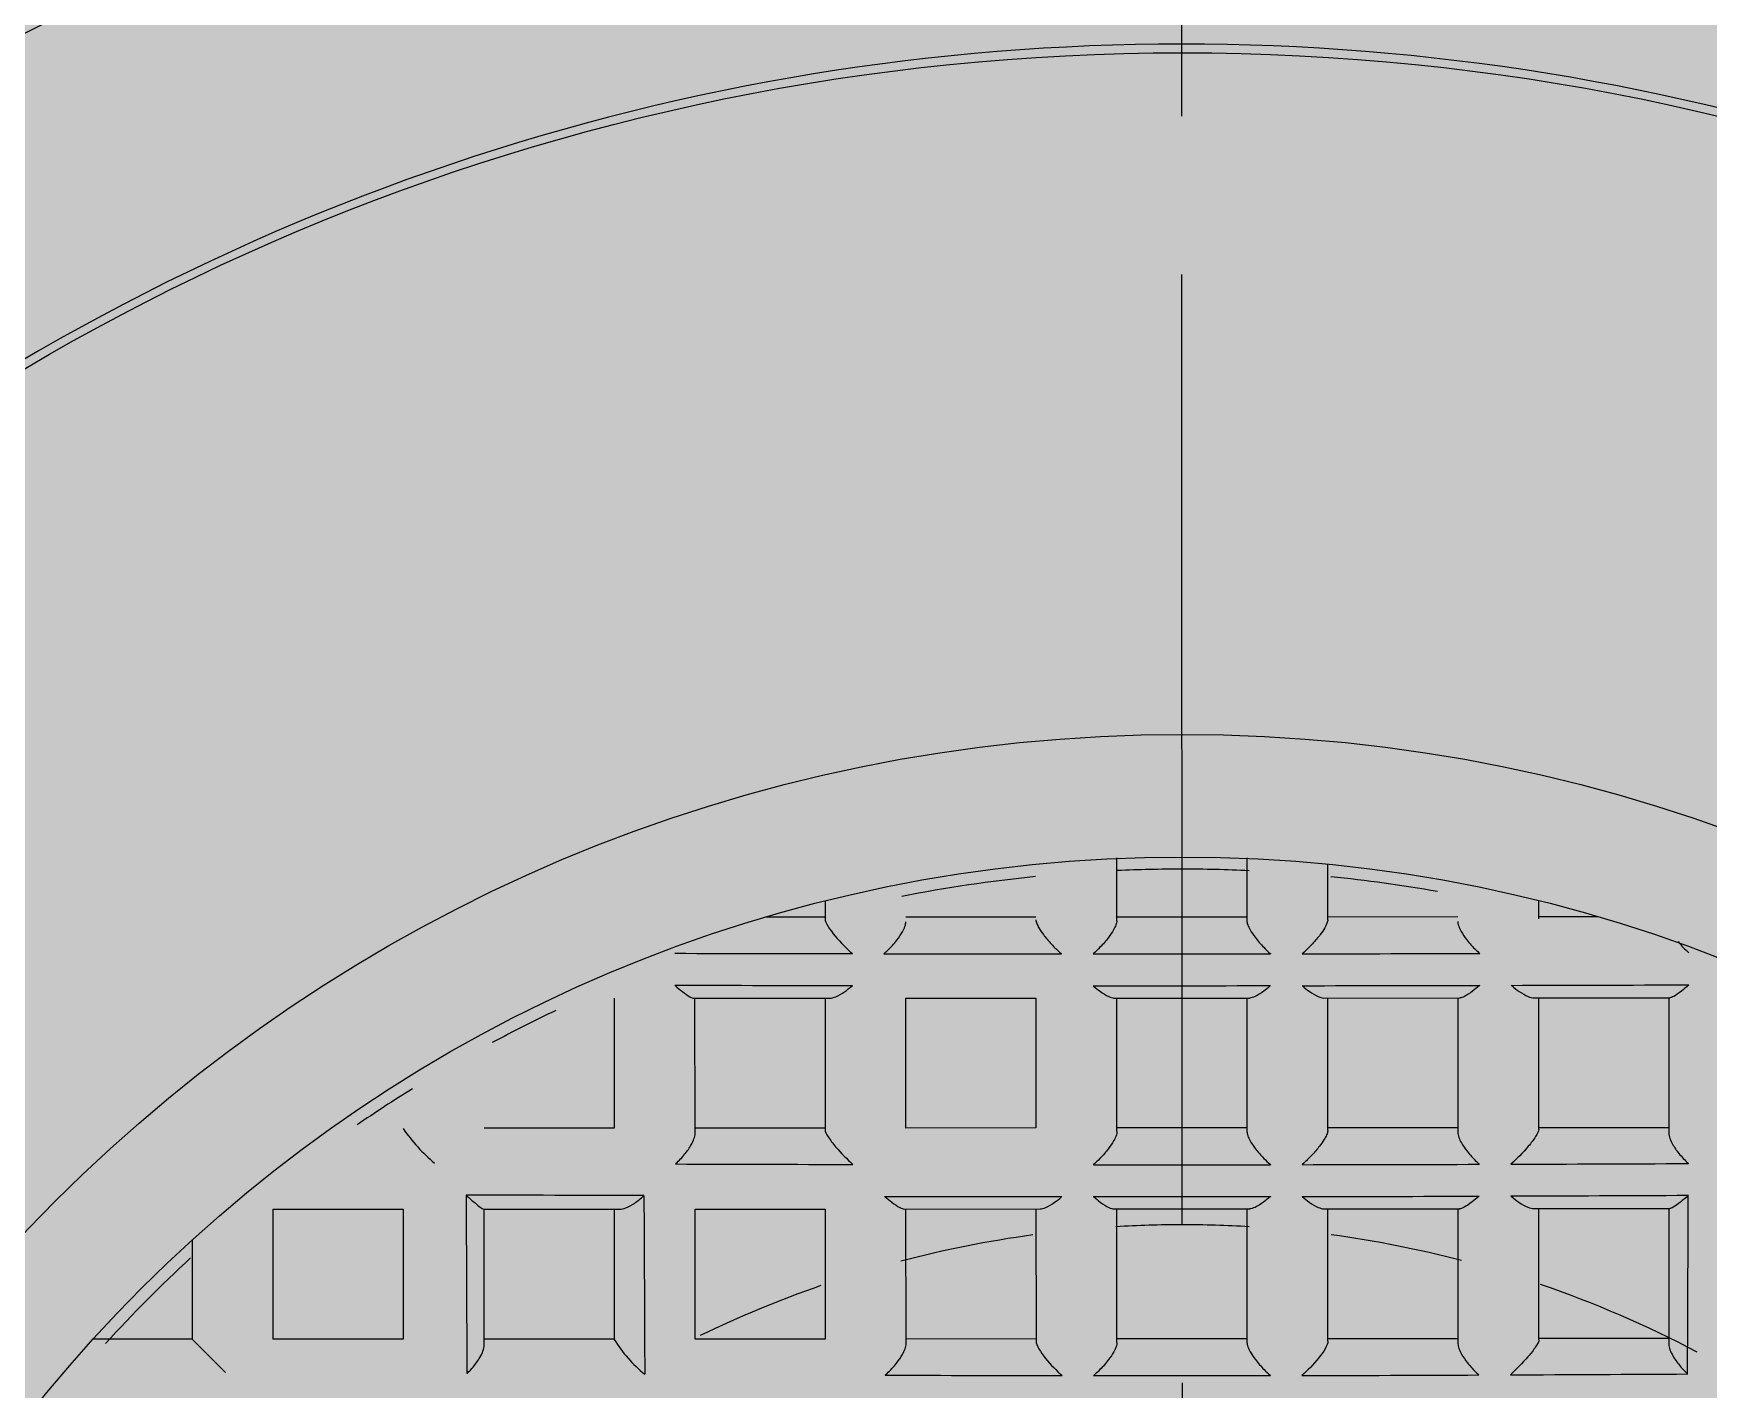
# Model space of a CAD drawing. Header units: millimetres. Extents: x 307301 to 459443, y -2888111 to -2805601.
# Drawn here: x 322624.51 to 322631.12, y -2813129.24 to -2813123.88 of the extents above; entities that cross this region are included whole.
import ezdxf

# ---------------------------------------------------------------- set-up
doc = ezdxf.new("R2010")
doc.units = ezdxf.units.MM
doc.header["$LTSCALE"] = 10
doc.header["$MEASUREMENT"] = 0
doc.linetypes.add('CENTER2', pattern=[1.125, 0.75, -0.125, 0.125, -0.125])
for name, color, linetype in [('$DDT_AUDIT_GENERATED_(131)', 7, 'Continuous'), ('$DDT_AUDIT_GENERATED_(159)', 7, 'Continuous'), ('$DDT_AUDIT_GENERATED_(15E)', 7, 'Continuous'), ('$DDT_AUDIT_GENERATED_(224)', 7, 'Continuous'), ('$DDT_AUDIT_GENERATED_(77)', 7, 'Continuous'), ('$DDT_AUDIT_GENERATED_(7E)', 7, 'Continuous'), ('$DDT_AUDIT_GENERATED_(901)', 7, 'Continuous'), ('$DDT_AUDIT_GENERATED_(E33)', 7, 'Continuous'), ('BMA  furniture', 6, 'Continuous'), ('Default', 7, 'Continuous'), ('Furniture - Plan', 3, 'Continuous')]:
    doc.layers.add(name, color=color, linetype=linetype)

# ---------------------------------------------------------------- blocks, each defined once
blk = doc.blocks.new('TUFTUFTU')
at = {"layer": 'Furniture - Plan', "ltscale": 0.01}
h = blk.add_hatch(color=250, dxfattribs=at)
h.dxf.hatch_style = 1
h.set_gradient(color1=(51, 51, 51), color2=(105, 105, 105), one_color=1, tint=0.41, name='INVCYLINDER')
edge = h.paths.add_edge_path()
edge.add_arc((1413476.938, -245799), 296.526, 0, 360)
at = {"layer": '$DDT_AUDIT_GENERATED_(131)', "color": 6, "linetype": 'Continuous'}
for start, end in [(169.9388, 174.1675), (177.3842, 180.0261), (180.0261, 182.5504), (185.7775, 191.0834), (205.4253, 208.2256), (211.8503, 214.4429), (222.8171, 227.5499)]:
    blk.add_arc((1413476.938, -245799), 11.517, start, end, dxfattribs=at)
at = {"layer": '$DDT_AUDIT_GENERATED_(159)', "color": 6, "linetype": 'Continuous'}
for start, end in [(152.2081, 161.0698), (165.3604, 172.2515), (176.5422, 180.0261), (180.0261, 183.4538), (187.8004, 194.7813), (199.1279, 205.9048)]:
    blk.add_arc((1413476.938, -245799), 8.71, start, end, dxfattribs=at)
at = {"layer": '$DDT_AUDIT_GENERATED_(15E)', "color": 3, "linetype": 'Continuous'}
for radius in [295.946, 295.558]:
    blk.add_circle((1413476.938, -245799), radius, dxfattribs=at)
at = {"layer": '$DDT_AUDIT_GENERATED_(224)', "color": 3, "linetype": 'Continuous'}
for radius in [300, 296.526, 296.132]:
    blk.add_circle((1413476.938, -245799), radius, dxfattribs=at)
at = {"layer": '$DDT_AUDIT_GENERATED_(77)', "color": 6, "linetype": 'Continuous'}
for radius in [20.285, 17.962, 12.581]:
    blk.add_circle((1413476.938, -245799), radius, dxfattribs=at)
blk.add_arc((1413476.938, -245799), 18.03, 345.0261, 285.0261, dxfattribs=at)
at = {"layer": '$DDT_AUDIT_GENERATED_(7E)', "color": 6, "linetype": 'Continuous'}
for radius in [62.905, 61.937]:
    blk.add_circle((1413476.938, -245799), radius, dxfattribs=at)
blk.add_arc((1413476.939, -245799), 21.86, 194.5973, 225.4548, dxfattribs=at)
at = {"layer": '$DDT_AUDIT_GENERATED_(901)', "color": 6, "linetype": 'Continuous'}
for p, q in [((1413466.437, -245796.226), (1413466.436, -245795.153)), ((1413466.436, -245795.163), (1413467.505, -245795.162)), ((1413467.462, -245795.162), (1413467.463, -245796.188)), ((1413468.101, -245796.227), (1413468.101, -245795.155)), ((1413468.101, -245795.162), (1413469.171, -245795.162)), ((1413469.127, -245795.162), (1413469.127, -245796.187)), ((1413465.798, -245795.719), (1413465.798, -245796.189)), ((1413465.812, -245796.189), (1413465.671, -245796.189)), ((1413467.475, -245796.188), (1413466.437, -245796.189)), ((1413469.137, -245796.187), (1413468.101, -245796.188)), ((1413465.798, -245796.828), (1413465.799, -245797.853)), ((1413466.438, -245797.884), (1413466.437, -245796.812)), ((1413466.437, -245796.827), (1413467.5, -245796.827)), ((1413467.463, -245796.827), (1413467.463, -245797.853)), ((1413468.102, -245797.884), (1413468.102, -245796.813)), ((1413468.102, -245796.827), (1413469.166, -245796.826)), ((1413469.128, -245796.826), (1413469.128, -245797.852)), ((1413465.82, -245797.853), (1413465.378, -245797.854)), ((1413467.484, -245797.853), (1413466.438, -245797.853)), ((1413469.147, -245797.852), (1413468.102, -245797.852)), ((1413465.332, -245798.492), (1413465.828, -245798.492)), ((1413465.799, -245798.492), (1413465.8, -245799.518)), ((1413466.438, -245799.541), (1413466.438, -245798.469)), ((1413466.438, -245798.492), (1413467.493, -245798.491)), ((1413467.464, -245798.491), (1413467.464, -245799.517)), ((1413468.103, -245799.54), (1413468.102, -245798.469)), ((1413468.102, -245798.491), (1413469.158, -245798.491)), ((1413469.128, -245798.491), (1413469.129, -245799.517)), ((1413465.828, -245799.518), (1413465.332, -245799.518)), ((1413467.493, -245799.517), (1413466.438, -245799.518)), ((1413469.158, -245799.517), (1413468.103, -245799.517)), ((1413468.104, -245801.196), (1413468.103, -245800.124)), ((1413465.8, -245800.157), (1413465.8, -245801.183)), ((1413466.439, -245800.156), (1413467.464, -245800.156)), ((1413466.439, -245801.182), (1413466.439, -245800.156)), ((1413467.464, -245800.156), (1413467.465, -245801.182)), ((1413468.103, -245800.156), (1413469.148, -245800.155)), ((1413469.129, -245800.155), (1413469.13, -245801.181)), ((1413467.465, -245801.182), (1413466.439, -245801.182)), ((1413469.168, -245801.181), (1413468.104, -245801.182)), ((1413465.673, -245801.821), (1413465.815, -245801.821)), ((1413465.801, -245801.821), (1413465.801, -245802.291)), ((1413466.44, -245802.856), (1413466.439, -245801.784)), ((1413466.439, -245801.821), (1413467.478, -245801.821)), ((1413467.465, -245801.821), (1413467.466, -245802.846)), ((1413468.104, -245801.82), (1413469.13, -245801.82)), ((1413468.104, -245802.846), (1413468.104, -245801.82)), ((1413469.13, -245801.82), (1413469.13, -245802.846)), ((1413467.508, -245802.846), (1413466.44, -245802.847)), ((1413469.13, -245802.846), (1413468.104, -245802.846)), ((1413468.105, -245804.513), (1413468.105, -245803.441)), ((1413466.44, -245803.486), (1413467.466, -245803.485)), ((1413467.466, -245803.485), (1413467.466, -245804.511)), ((1413468.105, -245803.485), (1413469.134, -245803.484)), ((1413469.131, -245803.484), (1413469.131, -245804.51)), ((1413469.178, -245804.51), (1413468.105, -245804.511)), ((1413468.105, -245805.149), (1413469.131, -245805.149)), ((1413468.106, -245806.175), (1413468.105, -245805.149)), ((1413469.131, -245805.149), (1413469.132, -245806.175)), ((1413469.132, -245806.175), (1413468.106, -245806.175)), ((1413469.132, -245806.814), (1413469.394, -245806.551)), ((1413468.345, -245806.814), (1413469.132, -245806.814)), ((1413469.132, -245806.814), (1413469.132, -245807.601))]:
    blk.add_line(p, q, dxfattribs=at)
for centre, radius, start, end in [((1413465.537, -245794.515), 0.732, 308.4799, 318.1342), ((1411643.18, -245801.017), 1823.164, 0.144928, 0.188983), ((1411871.796, -245801.424), 1595.962, 0.180084, 0.230369), ((1413463.672, -247163.98), 1368.978, 89.760007, 89.819025), ((1411903.637, -245801.538), 1564.372, 0.187877, 0.239169), ((1412005.115, -245802.647), 1464.311, 0.24395, 0.298697), ((1412107.613, -245799.742), 1358.477, 0.071156, 0.130241), ((1412163.344, -245799.723), 1302.998, 0.073326, 0.134915), ((1412451.408, -245799.635), 1016.347, 0.089011, 0.167875), ((1412498.277, -245799.624), 969.73, 0.09261, 0.175244), ((1412735.95, -245799.593), 733.47, 0.119953, 0.229024), ((1412241.957, -245799.562), 1224.133, 359.993278, 0.058828), ((1412297.968, -245799.536), 1168.373, 359.991721, 0.060385), ((1412588.193, -245799.404), 879.562, 359.980511, 0.071595), ((1412635.549, -245799.383), 832.457, 359.977948, 0.074158), ((1412877.168, -245799.273), 592.25, 359.958571, 0.093534), ((1412107.624, -245799.503), 1358.466, 359.921865, 359.98095), ((1412498.261, -245799.266), 969.745, 359.876862, 359.959495), ((1412735.971, -245799.081), 733.448, 359.82308, 359.932155), ((1411594.977, -245798.738), 1871.113, 359.869268, 359.9122), ((1411643.157, -245798.651), 1823.185, 359.863123, 359.907178), ((1411871.823, -245798.036), 1595.933, 359.821736, 359.872022), ((1413462.168, -244407.837), 1395.425, 270.239399, 270.297288), ((1413468.513, -245802.503), 1.162, 302.3198, 320.3959), ((1413459.856, -244016.729), 1787.943, 270.260784, 270.305924), ((1413466.668, -245803.988), 1.411, 304.5949, 319.5417)]:
    blk.add_arc(centre, radius, start, end, dxfattribs=at)
for points, knots in [([(1413466.333, -245795.003), (1413466.334, -245795.004), (1413466.335, -245795.005), (1413466.336, -245795.006), (1413466.353, -245795.026), (1413466.37, -245795.045), (1413466.384, -245795.063), (1413466.401, -245795.085), (1413466.416, -245795.106), (1413466.425, -245795.123), (1413466.432, -245795.135), (1413466.436, -245795.146), (1413466.436, -245795.153)], [0, 0, 0, 0, 0.013794, 0.013794, 0.013794, 0.332699, 0.332699, 0.332699, 0.717117, 0.717117, 0.717117, 1, 1, 1, 1]), ([(1413467.505, -245795.162), (1413467.517, -245795.162), (1413467.531, -245795.159), (1413467.547, -245795.154), (1413467.562, -245795.149), (1413467.578, -245795.141), (1413467.593, -245795.132), (1413467.617, -245795.118), (1413467.642, -245795.101), (1413467.665, -245795.083), (1413467.692, -245795.06), (1413467.718, -245795.036), (1413467.742, -245795.01), (1413467.743, -245795.009), (1413467.744, -245795.008), (1413467.744, -245795.007)], [0, 0, 0, 0, 0.187816, 0.187816, 0.187816, 0.373526, 0.373526, 0.373526, 0.654344, 0.654344, 0.654344, 0.987809, 0.987809, 0.987809, 1, 1, 1, 1]), ([(1413467.996, -245795.008), (1413467.996, -245795.009), (1413467.997, -245795.01), (1413467.998, -245795.011), (1413468.017, -245795.031), (1413468.034, -245795.051), (1413468.049, -245795.07), (1413468.066, -245795.091), (1413468.08, -245795.111), (1413468.09, -245795.127), (1413468.097, -245795.139), (1413468.101, -245795.149), (1413468.101, -245795.155)], [0, 0, 0, 0, 0.013593, 0.013593, 0.013593, 0.347736, 0.347736, 0.347736, 0.724088, 0.724088, 0.724088, 1, 1, 1, 1]), ([(1413469.171, -245795.162), (1413469.184, -245795.162), (1413469.199, -245795.158), (1413469.215, -245795.153), (1413469.23, -245795.147), (1413469.247, -245795.139), (1413469.263, -245795.13), (1413469.288, -245795.116), (1413469.313, -245795.098), (1413469.336, -245795.079), (1413469.36, -245795.06), (1413469.382, -245795.038), (1413469.403, -245795.016), (1413469.404, -245795.015), (1413469.405, -245795.014), (1413469.406, -245795.013)], [0, 0, 0, 0, 0.198123, 0.198123, 0.198123, 0.393986, 0.393986, 0.393986, 0.691201, 0.691201, 0.691201, 0.987467, 0.987467, 0.987467, 1, 1, 1, 1]), ([(1413466.337, -245796.405), (1413466.338, -245796.404), (1413466.339, -245796.403), (1413466.34, -245796.402), (1413466.357, -245796.383), (1413466.373, -245796.363), (1413466.386, -245796.343), (1413466.403, -245796.319), (1413466.416, -245796.295), (1413466.425, -245796.273), (1413466.433, -245796.256), (1413466.437, -245796.239), (1413466.437, -245796.226)], [0, 0, 0, 0, 0.014965, 0.014965, 0.014965, 0.324839, 0.324839, 0.324839, 0.702876, 0.702876, 0.702876, 1, 1, 1, 1]), ([(1413467.475, -245796.188), (1413467.487, -245796.188), (1413467.508, -245796.198), (1413467.557, -245796.229), (1413467.583, -245796.249), (1413467.66, -245796.314), (1413467.709, -245796.363), (1413467.749, -245796.408)], [0, 0, 0, 0, 0.25, 0.25, 0.5, 0.5, 1, 1, 1, 1]), ([(1413468.001, -245796.408), (1413468.002, -245796.408), (1413468.003, -245796.407), (1413468.003, -245796.406), (1413468.021, -245796.386), (1413468.037, -245796.365), (1413468.051, -245796.345), (1413468.068, -245796.321), (1413468.081, -245796.297), (1413468.09, -245796.275), (1413468.097, -245796.257), (1413468.101, -245796.241), (1413468.101, -245796.227)], [0, 0, 0, 0, 0.014955, 0.014955, 0.014955, 0.332887, 0.332887, 0.332887, 0.705714, 0.705714, 0.705714, 1, 1, 1, 1]), ([(1413469.137, -245796.187), (1413469.148, -245796.187), (1413469.169, -245796.197), (1413469.217, -245796.23), (1413469.244, -245796.251), (1413469.322, -245796.318), (1413469.371, -245796.367), (1413469.412, -245796.412)], [0, 0, 0, 0, 0.25, 0.25, 0.5, 0.5, 1, 1, 1, 1]), ([(1413465.834, -245796.828), (1413465.844, -245796.828), (1413465.857, -245796.825), (1413465.871, -245796.82), (1413465.884, -245796.815), (1413465.899, -245796.808), (1413465.914, -245796.8), (1413465.935, -245796.788), (1413465.958, -245796.772), (1413465.979, -245796.756), (1413466.007, -245796.734), (1413466.035, -245796.709), (1413466.06, -245796.683), (1413466.068, -245796.675), (1413466.076, -245796.666), (1413466.084, -245796.657), (1413466.085, -245796.656), (1413466.086, -245796.655), (1413466.086, -245796.654)], [0, 0, 0, 0, 0.162938, 0.162938, 0.162938, 0.324202, 0.324202, 0.324202, 0.563299, 0.563299, 0.563299, 0.883093, 0.883093, 0.883093, 0.988652, 0.988652, 0.988652, 1, 1, 1, 1]), ([(1413466.338, -245796.655), (1413466.339, -245796.656), (1413466.34, -245796.657), (1413466.34, -245796.657), (1413466.356, -245796.675), (1413466.371, -245796.693), (1413466.384, -245796.711), (1413466.401, -245796.734), (1413466.416, -245796.756), (1413466.425, -245796.775), (1413466.433, -245796.789), (1413466.437, -245796.802), (1413466.437, -245796.812)], [0, 0, 0, 0, 0.014252, 0.014252, 0.014252, 0.306746, 0.306746, 0.306746, 0.70396, 0.70396, 0.70396, 1, 1, 1, 1]), ([(1413467.5, -245796.827), (1413467.511, -245796.827), (1413467.524, -245796.824), (1413467.538, -245796.819), (1413467.552, -245796.814), (1413467.566, -245796.807), (1413467.581, -245796.799), (1413467.604, -245796.786), (1413467.626, -245796.771), (1413467.648, -245796.754), (1413467.677, -245796.731), (1413467.704, -245796.706), (1413467.729, -245796.68), (1413467.736, -245796.673), (1413467.742, -245796.667), (1413467.748, -245796.66), (1413467.749, -245796.659), (1413467.749, -245796.658), (1413467.75, -245796.657)], [0, 0, 0, 0, 0.167273, 0.167273, 0.167273, 0.332789, 0.332789, 0.332789, 0.579523, 0.579523, 0.579523, 0.906487, 0.906487, 0.906487, 0.9885, 0.9885, 0.9885, 1, 1, 1, 1]), ([(1413468.002, -245796.658), (1413468.002, -245796.659), (1413468.003, -245796.659), (1413468.004, -245796.66), (1413468.02, -245796.679), (1413468.035, -245796.697), (1413468.048, -245796.714), (1413468.066, -245796.737), (1413468.081, -245796.759), (1413468.09, -245796.778), (1413468.097, -245796.791), (1413468.102, -245796.804), (1413468.102, -245796.813)], [0, 0, 0, 0, 0.014142, 0.014142, 0.014142, 0.312027, 0.312027, 0.312027, 0.706914, 0.706914, 0.706914, 1, 1, 1, 1]), ([(1413469.166, -245796.826), (1413469.178, -245796.826), (1413469.191, -245796.823), (1413469.205, -245796.818), (1413469.22, -245796.813), (1413469.235, -245796.806), (1413469.25, -245796.797), (1413469.273, -245796.784), (1413469.296, -245796.768), (1413469.318, -245796.751), (1413469.347, -245796.728), (1413469.375, -245796.702), (1413469.4, -245796.676), (1413469.404, -245796.672), (1413469.407, -245796.668), (1413469.411, -245796.664), (1413469.412, -245796.663), (1413469.413, -245796.662), (1413469.413, -245796.661)], [0, 0, 0, 0, 0.173521, 0.173521, 0.173521, 0.345169, 0.345169, 0.345169, 0.602704, 0.602704, 0.602704, 0.939268, 0.939268, 0.939268, 0.988285, 0.988285, 0.988285, 1, 1, 1, 1]), ([(1413465.82, -245797.853), (1413465.828, -245797.853), (1413465.837, -245797.856), (1413465.848, -245797.86), (1413465.859, -245797.864), (1413465.871, -245797.87), (1413465.884, -245797.877), (1413465.901, -245797.887), (1413465.919, -245797.899), (1413465.937, -245797.913), (1413465.961, -245797.931), (1413465.986, -245797.952), (1413466.01, -245797.974), (1413466.037, -245797.999), (1413466.063, -245798.026), (1413466.087, -245798.053), (1413466.087, -245798.054), (1413466.088, -245798.054), (1413466.089, -245798.055)], [0, 0, 0, 0, 0.130615, 0.130615, 0.130615, 0.260342, 0.260342, 0.260342, 0.438697, 0.438697, 0.438697, 0.690382, 0.690382, 0.690382, 0.989825, 0.989825, 0.989825, 1, 1, 1, 1]), ([(1413466.341, -245798.055), (1413466.341, -245798.054), (1413466.342, -245798.054), (1413466.343, -245798.053), (1413466.358, -245798.035), (1413466.373, -245798.017), (1413466.385, -245797.999), (1413466.402, -245797.975), (1413466.417, -245797.951), (1413466.426, -245797.929), (1413466.433, -245797.912), (1413466.438, -245797.897), (1413466.438, -245797.884)], [0, 0, 0, 0, 0.0149, 0.0149, 0.0149, 0.303312, 0.303312, 0.303312, 0.696338, 0.696338, 0.696338, 1, 1, 1, 1]), ([(1413467.484, -245797.853), (1413467.491, -245797.853), (1413467.501, -245797.855), (1413467.511, -245797.859), (1413467.522, -245797.863), (1413467.534, -245797.869), (1413467.546, -245797.876), (1413467.563, -245797.886), (1413467.581, -245797.898), (1413467.598, -245797.911), (1413467.623, -245797.93), (1413467.648, -245797.95), (1413467.671, -245797.972), (1413467.7, -245797.998), (1413467.727, -245798.026), (1413467.751, -245798.053), (1413467.752, -245798.054), (1413467.753, -245798.055), (1413467.753, -245798.056)], [0, 0, 0, 0, 0.129049, 0.129049, 0.129049, 0.257259, 0.257259, 0.257259, 0.432473, 0.432473, 0.432473, 0.68013, 0.68013, 0.68013, 0.989883, 0.989883, 0.989883, 1, 1, 1, 1]), ([(1413468.005, -245798.056), (1413468.006, -245798.055), (1413468.007, -245798.054), (1413468.007, -245798.053), (1413468.023, -245798.035), (1413468.037, -245798.017), (1413468.05, -245797.999), (1413468.067, -245797.975), (1413468.081, -245797.951), (1413468.091, -245797.929), (1413468.098, -245797.913), (1413468.102, -245797.897), (1413468.102, -245797.884)], [0, 0, 0, 0, 0.014924, 0.014924, 0.014924, 0.304806, 0.304806, 0.304806, 0.696698, 0.696698, 0.696698, 1, 1, 1, 1]), ([(1413469.147, -245797.852), (1413469.176, -245797.852), (1413469.233, -245797.887), (1413469.332, -245797.967), (1413469.379, -245798.013), (1413469.418, -245798.057)], [0, 0, 0, 0, 0.5, 0.5, 1, 1, 1, 1]), ([(1413465.828, -245798.492), (1413465.837, -245798.492), (1413465.848, -245798.49), (1413465.861, -245798.485), (1413465.873, -245798.481), (1413465.886, -245798.474), (1413465.9, -245798.467), (1413465.919, -245798.456), (1413465.94, -245798.442), (1413465.959, -245798.427), (1413465.987, -245798.406), (1413466.013, -245798.383), (1413466.038, -245798.359), (1413466.055, -245798.342), (1413466.072, -245798.325), (1413466.087, -245798.308), (1413466.088, -245798.307), (1413466.088, -245798.306), (1413466.089, -245798.305)], [0, 0, 0, 0, 0.145875, 0.145875, 0.145875, 0.290449, 0.290449, 0.290449, 0.498511, 0.498511, 0.498511, 0.786425, 0.786425, 0.786425, 0.989253, 0.989253, 0.989253, 1, 1, 1, 1]), ([(1413466.341, -245798.305), (1413466.342, -245798.306), (1413466.342, -245798.307), (1413466.343, -245798.307), (1413466.358, -245798.325), (1413466.372, -245798.342), (1413466.385, -245798.359), (1413466.402, -245798.383), (1413466.417, -245798.407), (1413466.426, -245798.427), (1413466.433, -245798.443), (1413466.438, -245798.458), (1413466.438, -245798.469)], [0, 0, 0, 0, 0.014647, 0.014647, 0.014647, 0.296301, 0.296301, 0.296301, 0.696508, 0.696508, 0.696508, 1, 1, 1, 1]), ([(1413467.493, -245798.491), (1413467.502, -245798.491), (1413467.513, -245798.489), (1413467.526, -245798.484), (1413467.538, -245798.48), (1413467.552, -245798.473), (1413467.565, -245798.466), (1413467.585, -245798.455), (1413467.606, -245798.441), (1413467.625, -245798.426), (1413467.653, -245798.405), (1413467.679, -245798.382), (1413467.704, -245798.358), (1413467.721, -245798.341), (1413467.737, -245798.325), (1413467.751, -245798.308), (1413467.752, -245798.307), (1413467.753, -245798.306), (1413467.754, -245798.305)], [0, 0, 0, 0, 0.146971, 0.146971, 0.146971, 0.292613, 0.292613, 0.292613, 0.502793, 0.502793, 0.502793, 0.793256, 0.793256, 0.793256, 0.98921, 0.98921, 0.98921, 1, 1, 1, 1]), ([(1413468.005, -245798.305), (1413468.006, -245798.306), (1413468.007, -245798.307), (1413468.008, -245798.308), (1413468.023, -245798.325), (1413468.037, -245798.343), (1413468.049, -245798.36), (1413468.066, -245798.383), (1413468.081, -245798.407), (1413468.091, -245798.427), (1413468.098, -245798.443), (1413468.102, -245798.457), (1413468.102, -245798.469)], [0, 0, 0, 0, 0.014628, 0.014628, 0.014628, 0.296243, 0.296243, 0.296243, 0.696776, 0.696776, 0.696776, 1, 1, 1, 1]), ([(1413469.158, -245798.491), (1413469.167, -245798.491), (1413469.179, -245798.488), (1413469.192, -245798.484), (1413469.204, -245798.479), (1413469.218, -245798.473), (1413469.231, -245798.465), (1413469.251, -245798.454), (1413469.272, -245798.44), (1413469.292, -245798.424), (1413469.32, -245798.404), (1413469.346, -245798.38), (1413469.371, -245798.356), (1413469.387, -245798.34), (1413469.402, -245798.325), (1413469.416, -245798.309), (1413469.417, -245798.308), (1413469.417, -245798.307), (1413469.418, -245798.306)], [0, 0, 0, 0, 0.148561, 0.148561, 0.148561, 0.295756, 0.295756, 0.295756, 0.509003, 0.509003, 0.509003, 0.80311, 0.80311, 0.80311, 0.989148, 0.989148, 0.989148, 1, 1, 1, 1]), ([(1413465.828, -245799.518), (1413465.837, -245799.518), (1413465.849, -245799.521), (1413465.861, -245799.525), (1413465.873, -245799.529), (1413465.887, -245799.536), (1413465.9, -245799.544), (1413465.92, -245799.555), (1413465.94, -245799.568), (1413465.96, -245799.583), (1413465.987, -245799.604), (1413466.014, -245799.627), (1413466.038, -245799.651), (1413466.056, -245799.668), (1413466.072, -245799.685), (1413466.087, -245799.702), (1413466.088, -245799.703), (1413466.089, -245799.704), (1413466.09, -245799.705)], [0, 0, 0, 0, 0.145875, 0.145875, 0.145875, 0.290449, 0.290449, 0.290449, 0.498511, 0.498511, 0.498511, 0.786425, 0.786425, 0.786425, 0.989253, 0.989253, 0.989253, 1, 1, 1, 1]), ([(1413466.341, -245799.705), (1413466.342, -245799.704), (1413466.343, -245799.703), (1413466.344, -245799.702), (1413466.359, -245799.685), (1413466.373, -245799.667), (1413466.385, -245799.65), (1413466.403, -245799.627), (1413466.417, -245799.603), (1413466.427, -245799.582), (1413466.434, -245799.567), (1413466.438, -245799.552), (1413466.438, -245799.541)], [0, 0, 0, 0, 0.014647, 0.014647, 0.014647, 0.296301, 0.296301, 0.296301, 0.696508, 0.696508, 0.696508, 1, 1, 1, 1]), ([(1413467.493, -245799.517), (1413467.502, -245799.517), (1413467.514, -245799.52), (1413467.526, -245799.524), (1413467.539, -245799.529), (1413467.552, -245799.535), (1413467.566, -245799.543), (1413467.586, -245799.554), (1413467.606, -245799.568), (1413467.626, -245799.583), (1413467.653, -245799.604), (1413467.68, -245799.627), (1413467.705, -245799.651), (1413467.721, -245799.667), (1413467.737, -245799.684), (1413467.752, -245799.701), (1413467.753, -245799.702), (1413467.754, -245799.702), (1413467.754, -245799.703)], [0, 0, 0, 0, 0.146971, 0.146971, 0.146971, 0.292613, 0.292613, 0.292613, 0.502793, 0.502793, 0.502793, 0.793256, 0.793256, 0.793256, 0.98921, 0.98921, 0.98921, 1, 1, 1, 1]), ([(1413468.006, -245799.703), (1413468.007, -245799.702), (1413468.007, -245799.701), (1413468.008, -245799.7), (1413468.023, -245799.683), (1413468.037, -245799.666), (1413468.05, -245799.649), (1413468.067, -245799.625), (1413468.082, -245799.601), (1413468.091, -245799.581), (1413468.098, -245799.565), (1413468.103, -245799.551), (1413468.103, -245799.54)], [0, 0, 0, 0, 0.014628, 0.014628, 0.014628, 0.296243, 0.296243, 0.296243, 0.696776, 0.696776, 0.696776, 1, 1, 1, 1]), ([(1413469.158, -245799.517), (1413469.168, -245799.517), (1413469.179, -245799.519), (1413469.192, -245799.524), (1413469.204, -245799.528), (1413469.218, -245799.535), (1413469.232, -245799.542), (1413469.252, -245799.554), (1413469.273, -245799.568), (1413469.293, -245799.583), (1413469.32, -245799.604), (1413469.347, -245799.627), (1413469.372, -245799.651), (1413469.387, -245799.667), (1413469.402, -245799.682), (1413469.416, -245799.698), (1413469.417, -245799.699), (1413469.418, -245799.7), (1413469.419, -245799.701)], [0, 0, 0, 0, 0.148561, 0.148561, 0.148561, 0.295756, 0.295756, 0.295756, 0.509003, 0.509003, 0.509003, 0.80311, 0.80311, 0.80311, 0.989148, 0.989148, 0.989148, 1, 1, 1, 1]), ([(1413465.821, -245800.157), (1413465.829, -245800.157), (1413465.838, -245800.155), (1413465.849, -245800.15), (1413465.86, -245800.146), (1413465.872, -245800.14), (1413465.885, -245800.133), (1413465.902, -245800.123), (1413465.92, -245800.111), (1413465.938, -245800.098), (1413465.962, -245800.079), (1413465.987, -245800.058), (1413466.011, -245800.036), (1413466.038, -245800.011), (1413466.064, -245799.984), (1413466.087, -245799.957), (1413466.088, -245799.956), (1413466.089, -245799.956), (1413466.09, -245799.955)], [0, 0, 0, 0, 0.130615, 0.130615, 0.130615, 0.260342, 0.260342, 0.260342, 0.438697, 0.438697, 0.438697, 0.690382, 0.690382, 0.690382, 0.989825, 0.989825, 0.989825, 1, 1, 1, 1]), ([(1413468.103, -245800.124), (1413468.103, -245800.111), (1413468.099, -245800.096), (1413468.092, -245800.079), (1413468.082, -245800.057), (1413468.068, -245800.033), (1413468.051, -245800.009), (1413468.038, -245799.991), (1413468.024, -245799.973), (1413468.008, -245799.955), (1413468.007, -245799.954), (1413468.007, -245799.953), (1413468.006, -245799.952)], [0, 0, 0, 0, 0.303302, 0.303302, 0.303302, 0.695194, 0.695194, 0.695194, 0.985076, 0.985076, 0.985076, 1, 1, 1, 1]), ([(1413469.148, -245800.155), (1413469.177, -245800.155), (1413469.234, -245800.12), (1413469.333, -245800.04), (1413469.38, -245799.994), (1413469.419, -245799.949)], [0, 0, 0, 0, 0.5, 0.5, 1, 1, 1, 1]), ([(1413466.089, -245801.356), (1413466.088, -245801.355), (1413466.087, -245801.354), (1413466.086, -245801.353), (1413466.078, -245801.344), (1413466.07, -245801.335), (1413466.062, -245801.327), (1413466.037, -245801.301), (1413466.009, -245801.276), (1413465.981, -245801.254), (1413465.96, -245801.238), (1413465.937, -245801.222), (1413465.916, -245801.21), (1413465.901, -245801.202), (1413465.886, -245801.195), (1413465.873, -245801.19), (1413465.859, -245801.185), (1413465.846, -245801.183), (1413465.836, -245801.183)], [0, 0, 0, 0, 0.011348, 0.011348, 0.011348, 0.116907, 0.116907, 0.116907, 0.436701, 0.436701, 0.436701, 0.675798, 0.675798, 0.675798, 0.837062, 0.837062, 0.837062, 1, 1, 1, 1]), ([(1413468.004, -245801.351), (1413468.005, -245801.35), (1413468.005, -245801.349), (1413468.006, -245801.348), (1413468.022, -245801.33), (1413468.037, -245801.311), (1413468.051, -245801.294), (1413468.068, -245801.271), (1413468.083, -245801.249), (1413468.092, -245801.231), (1413468.099, -245801.217), (1413468.104, -245801.204), (1413468.104, -245801.196)], [0, 0, 0, 0, 0.014142, 0.014142, 0.014142, 0.312027, 0.312027, 0.312027, 0.706914, 0.706914, 0.706914, 1, 1, 1, 1]), ([(1413469.416, -245801.346), (1413469.415, -245801.345), (1413469.414, -245801.344), (1413469.413, -245801.343), (1413469.409, -245801.339), (1413469.406, -245801.335), (1413469.402, -245801.331), (1413469.377, -245801.305), (1413469.349, -245801.279), (1413469.32, -245801.256), (1413469.298, -245801.239), (1413469.275, -245801.223), (1413469.252, -245801.21), (1413469.237, -245801.201), (1413469.222, -245801.194), (1413469.207, -245801.189), (1413469.193, -245801.184), (1413469.179, -245801.181), (1413469.168, -245801.181)], [0, 0, 0, 0, 0.011715, 0.011715, 0.011715, 0.060732, 0.060732, 0.060732, 0.397296, 0.397296, 0.397296, 0.654831, 0.654831, 0.654831, 0.826479, 0.826479, 0.826479, 1, 1, 1, 1]), ([(1413465.815, -245801.821), (1413465.84, -245801.821), (1413465.899, -245801.783), (1413466, -245801.698), (1413466.048, -245801.65), (1413466.088, -245801.605)], [0, 0, 0, 0, 0.5, 0.5, 1, 1, 1, 1]), ([(1413466.439, -245801.784), (1413466.439, -245801.77), (1413466.435, -245801.754), (1413466.428, -245801.736), (1413466.419, -245801.714), (1413466.405, -245801.69), (1413466.389, -245801.666), (1413466.375, -245801.647), (1413466.359, -245801.627), (1413466.342, -245801.607), (1413466.341, -245801.606), (1413466.341, -245801.605), (1413466.34, -245801.604)], [0, 0, 0, 0, 0.297124, 0.297124, 0.297124, 0.675161, 0.675161, 0.675161, 0.985035, 0.985035, 0.985035, 1, 1, 1, 1]), ([(1413467.478, -245801.821), (1413467.49, -245801.821), (1413467.511, -245801.811), (1413467.559, -245801.78), (1413467.586, -245801.759), (1413467.663, -245801.694), (1413467.711, -245801.646), (1413467.752, -245801.601)], [0, 0, 0, 0, 0.25, 0.25, 0.5, 0.5, 1, 1, 1, 1]), ([(1413466.337, -245803.006), (1413466.338, -245803.005), (1413466.338, -245803.005), (1413466.339, -245803.004), (1413466.357, -245802.984), (1413466.373, -245802.965), (1413466.388, -245802.946), (1413466.405, -245802.925), (1413466.419, -245802.904), (1413466.429, -245802.887), (1413466.436, -245802.874), (1413466.44, -245802.864), (1413466.44, -245802.856)], [0, 0, 0, 0, 0.013794, 0.013794, 0.013794, 0.332699, 0.332699, 0.332699, 0.717117, 0.717117, 0.717117, 1, 1, 1, 1]), ([(1413467.748, -245803.001), (1413467.747, -245803), (1413467.746, -245802.999), (1413467.745, -245802.998), (1413467.722, -245802.973), (1413467.696, -245802.948), (1413467.668, -245802.926), (1413467.645, -245802.907), (1413467.621, -245802.89), (1413467.597, -245802.877), (1413467.581, -245802.868), (1413467.565, -245802.86), (1413467.55, -245802.855), (1413467.535, -245802.849), (1413467.52, -245802.846), (1413467.508, -245802.846)], [0, 0, 0, 0, 0.012191, 0.012191, 0.012191, 0.345656, 0.345656, 0.345656, 0.626474, 0.626474, 0.626474, 0.812184, 0.812184, 0.812184, 1, 1, 1, 1]), ([(1413468.105, -245803.441), (1413468.105, -245803.427), (1413468.101, -245803.41), (1413468.094, -245803.392), (1413468.085, -245803.37), (1413468.072, -245803.346), (1413468.057, -245803.323), (1413468.041, -245803.299), (1413468.022, -245803.275), (1413468.001, -245803.253), (1413468, -245803.252), (1413467.999, -245803.251), (1413467.998, -245803.25)], [0, 0, 0, 0, 0.279991, 0.279991, 0.279991, 0.629241, 0.629241, 0.629241, 0.985245, 0.985245, 0.985245, 1, 1, 1, 1]), ([(1413467.994, -245804.653), (1413467.994, -245804.652), (1413467.995, -245804.651), (1413467.996, -245804.65), (1413468.018, -245804.626), (1413468.039, -245804.604), (1413468.056, -245804.583), (1413468.072, -245804.565), (1413468.086, -245804.548), (1413468.095, -245804.534), (1413468.101, -245804.525), (1413468.105, -245804.517), (1413468.105, -245804.513)], [0, 0, 0, 0, 0.013084, 0.013084, 0.013084, 0.39311, 0.39311, 0.39311, 0.743636, 0.743636, 0.743636, 1, 1, 1, 1]), ([(1413469.402, -245804.646), (1413469.401, -245804.645), (1413469.4, -245804.644), (1413469.399, -245804.643), (1413469.384, -245804.627), (1413469.368, -245804.612), (1413469.352, -245804.598), (1413469.327, -245804.578), (1413469.301, -245804.559), (1413469.275, -245804.544), (1413469.258, -245804.534), (1413469.241, -245804.525), (1413469.225, -245804.52), (1413469.208, -245804.514), (1413469.192, -245804.51), (1413469.178, -245804.51)], [0, 0, 0, 0, 0.013205, 0.013205, 0.013205, 0.234096, 0.234096, 0.234096, 0.56363, 0.56363, 0.56363, 0.780538, 0.780538, 0.780538, 1, 1, 1, 1])]:
    blk.add_open_spline(points, degree=3, knots=knots, dxfattribs=at)
blk.add_open_spline([(1413467.998, -245803.25), (1413467.997, -245803.721), (1413467.995, -245804.189), (1413467.994, -245804.653)], degree=3, dxfattribs=at)
at = {"layer": '$DDT_AUDIT_GENERATED_(E33)', "color": 6, "linetype": 'Continuous'}
blk.add_circle((1413476.938, -245799), 11.613, dxfattribs=at)
at = {"layer": 'Default', "color": 6, "linetype": 'CENTER2'}
blk.add_line((1413438.227, -245799.018), (1413515.649, -245798.982), dxfattribs=at)
blk = doc.blocks.new('SDTYTYT')
at = {"layer": 'Furniture - Plan', "color": 3, "xscale": 0.5000000000000486, "yscale": 0.5000000000000486, "zscale": 0.5000000000000486, "rotation": 180}
blk.add_blockref('TUFTUFTU', (925445.3989, -2867082.7135), dxfattribs=at)

msp = doc.modelspace()

# ---------------------------------------------------------------- block references
at = {"layer": 'BMA  furniture', "rotation": 90}
msp.add_blockref('SDTYTYT', (-2421554.1737, -3031839.8697), dxfattribs=at)

doc.saveas('drawing.dxf')
